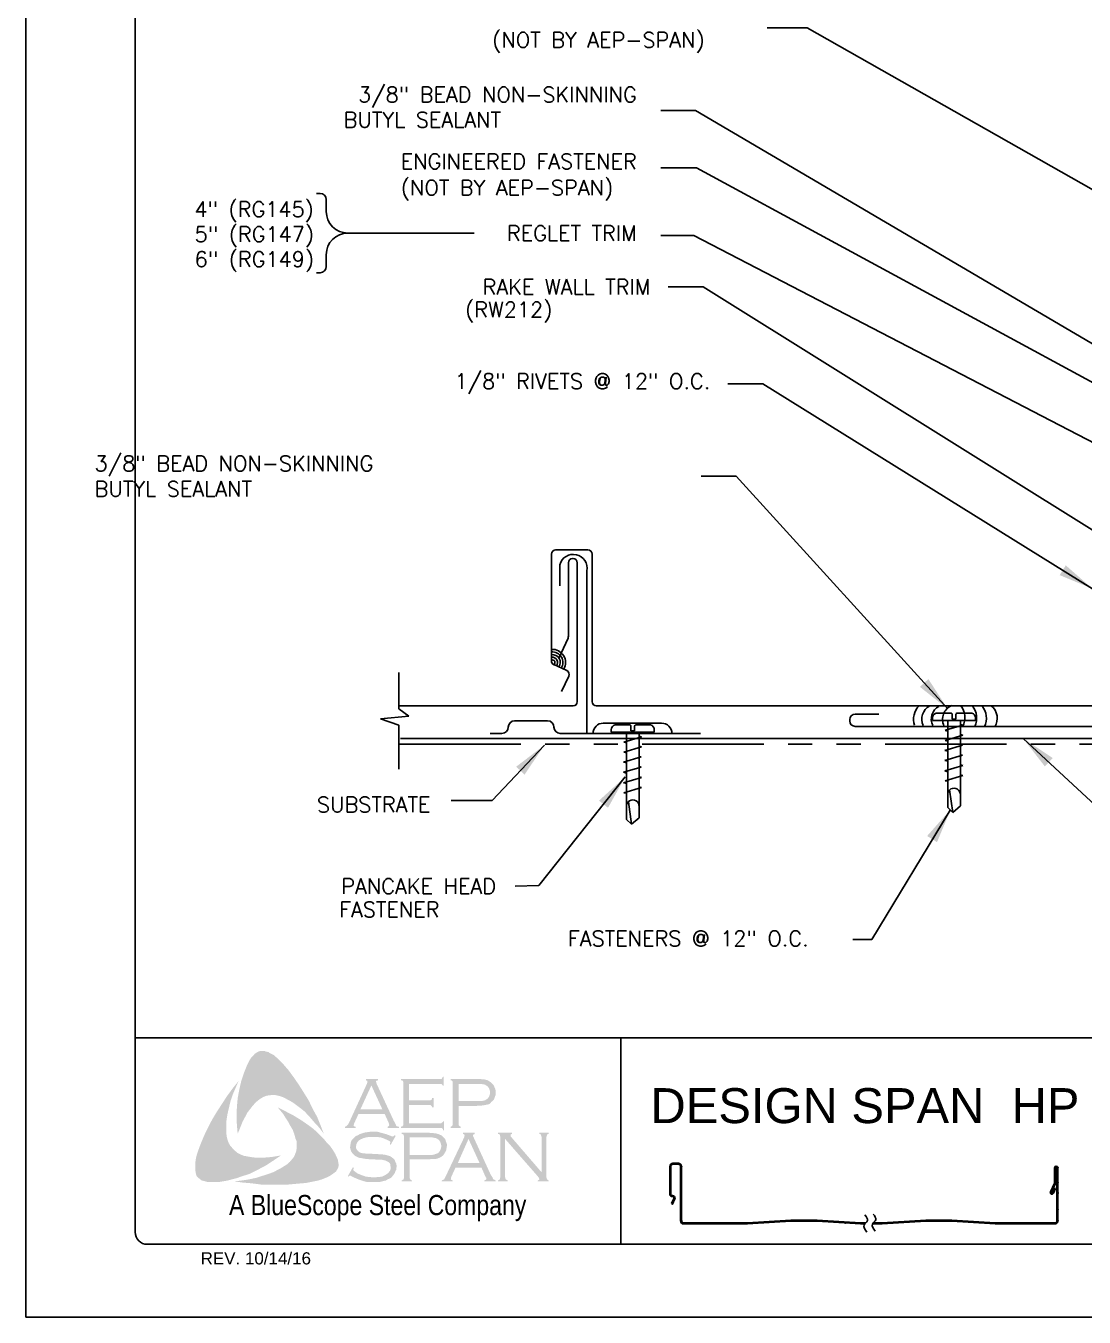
# Model space of a CAD drawing. Extents: x 100.6 to 109.1, y -26.2 to -15.2.
# Drawn here: x 100.6 to 106.05, y -26.16 to -19.51 of the extents above; entities that cross this region are included whole.
import ezdxf
from ezdxf.enums import TextEntityAlignment as Align

# ---------------------------------------------------------------- set-up
doc = ezdxf.new("R2010")
doc.units = 0
doc.header["$LTSCALE"] = 0.5
doc.header["$MEASUREMENT"] = 0
doc.linetypes.add('PHANTOM', pattern=[2.5, 1.25, -0.25, 0.25, -0.25, 0.25, -0.25])
doc.layers.get('0').update_dxf_attribs({"linetype": 'CONTINUOUS'})
for name, color, linetype in [('BORDER', 9, 'CONTINUOUS'), ('DIM', 4, 'CONTINUOUS'), ('DWG', 2, 'CONTINUOUS'), ('LAYER_1', 160, 'CONTINUOUS')]:
    doc.layers.add(name, color=color, linetype=linetype)
doc.styles.add('ROMAND', font='romand.shx')
doc.styles.get("Standard").update_dxf_attribs({"font": 'romans.shx'})
doc.styles.add('STD', font='simplex.shx', dxfattribs={"height": 0.125})
doc.dimstyles.get("Standard").update_dxf_attribs({"dimtxt": 0.18, "dimasz": 0.18, "dimexe": 0.18, "dimexo": 0.0625, "dimgap": 0.09, "dimtad": 0, "dimtih": 1, "dimtoh": 1, "dimdec": 4, "dimzin": 0, "dimdsep": 46, "dimtxsty": 'STANDARD', "dimcen": 0.09, "dimadec": 0, "dimazin": 0, "dimtfac": 1, "dimtdec": 4, "dimtofl": 0, "dimtmove": 0, "dimatfit": 3, "dimfxl": 1, "dimtolj": 1, "dimtzin": 0, "dimarcsym": 0})

msp = doc.modelspace()

# ---------------------------------------------------------------- hatches: boundary and pattern name
at = {"layer": 'LAYER_1'}
for points in [[(101.95195, -24.88395), (101.98028, -24.9224), (102.00659, -24.96085), (102.03087, -24.99929), (102.05717, -25.04178), (102.07741, -25.08428), (102.09967, -25.12475), (102.11788, -25.16926), (102.13407, -25.21176), (102.11181, -25.1814), (102.0855, -25.15308), (102.06122, -25.12475), (102.03492, -25.09642), (102.00659, -25.07416), (101.97624, -25.0519), (101.96005, -25.04178), (101.94386, -25.03369), (101.92565, -25.02357), (101.90744, -25.0175), (101.88923, -25.01346), (101.87506, -25.01143), (101.85685, -25.01346), (101.84066, -25.01548), (101.82447, -25.02155), (101.81031, -25.02964), (101.79615, -25.03976), (101.78401, -25.04988), (101.76782, -25.06809), (101.75365, -25.0863), (101.73949, -25.10451), (101.72937, -25.12475), (101.71723, -25.14701), (101.70914, -25.16724), (101.69093, -25.21176), (101.68688, -25.16724), (101.68486, -25.11868), (101.68688, -25.07416), (101.69093, -25.02762), (101.69902, -24.98513), (101.70914, -24.94061), (101.7233, -24.89812), (101.73949, -24.85765), (101.75163, -24.83337), (101.75972, -24.82123), (101.76984, -24.81111), (101.77794, -24.80099), (101.79008, -24.7929), (101.80222, -24.78683), (101.81638, -24.7848), (101.8265, -24.7848), (101.83662, -24.78885), (101.84876, -24.79087), (101.85685, -24.79694), (101.87709, -24.80706), (101.89327, -24.82123), (101.90946, -24.83741), (101.92565, -24.8536)], [(102.57316, -25.06404), (102.57316, -25.15712), (102.73301, -25.15712), (102.73908, -25.15712), (102.74313, -25.15308), (102.74718, -25.15105), (102.74718, -25.14701), (102.75325, -25.14701), (102.75325, -25.19355), (102.74718, -25.19355), (102.74718, -25.18747), (102.74313, -25.18343), (102.73908, -25.1814), (102.73301, -25.1814), (102.53067, -25.1814), (102.53067, -25.17533), (102.53876, -25.17331), (102.54078, -25.16926), (102.54281, -25.16724), (102.54281, -25.15915), (102.54281, -24.95073), (102.54281, -24.94466), (102.54078, -24.94061), (102.53674, -24.93656), (102.53067, -24.93656), (102.53067, -24.93049), (102.73099, -24.93049), (102.73706, -24.93049), (102.74111, -24.92847), (102.74313, -24.92442), (102.74718, -24.91835), (102.75123, -24.91835), (102.75123, -24.96489), (102.74718, -24.96489), (102.74313, -24.95882), (102.74111, -24.9568), (102.73706, -24.95478), (102.73099, -24.95478), (102.57316, -24.95478), (102.57316, -25.03976), (102.67636, -25.03976), (102.68243, -25.03976), (102.68647, -25.03774), (102.69052, -25.03369), (102.69052, -25.02762), (102.69862, -25.02762), (102.69862, -25.07618), (102.69052, -25.07618), (102.69052, -25.07011), (102.68647, -25.06607), (102.68243, -25.06404), (102.67636, -25.06404)], [(101.63427, -25.2239), (101.63832, -25.24211), (101.64439, -25.2583), (101.65248, -25.27246), (101.66462, -25.28662), (101.67676, -25.29877), (101.69093, -25.31091), (101.70711, -25.319), (101.7233, -25.32507), (101.74556, -25.32912), (101.76984, -25.33316), (101.79412, -25.33519), (101.8184, -25.33519), (101.84269, -25.33316), (101.86697, -25.33114), (101.91351, -25.32305), (101.87506, -25.34935), (101.83459, -25.37566), (101.7921, -25.39792), (101.75163, -25.41815), (101.70711, -25.43231), (101.68486, -25.44041), (101.66057, -25.44648), (101.63832, -25.45255), (101.61403, -25.4566), (101.58975, -25.46064), (101.56749, -25.46064), (101.54119, -25.46064), (101.53107, -25.45862), (101.51893, -25.45457), (101.50679, -25.45255), (101.4987, -25.44648), (101.48858, -25.43839), (101.48048, -25.43029), (101.47644, -25.42017), (101.47441, -25.41006), (101.47239, -25.38982), (101.47239, -25.36959), (101.47441, -25.34733), (101.47846, -25.32709), (101.48453, -25.30686), (101.4987, -25.26841), (101.51691, -25.2239), (101.53714, -25.1814), (101.5594, -25.13891), (101.58368, -25.09844), (101.60999, -25.05797), (101.63629, -25.0175), (101.66462, -24.97906), (101.69497, -24.94061), (101.66664, -25.00739), (101.6545, -25.04178), (101.64641, -25.07618), (101.63832, -25.11058), (101.63225, -25.14903), (101.63225, -25.16724), (101.63225, -25.18545), (101.63225, -25.20569)], [(102.19275, -25.31495), (102.20286, -25.33721), (102.20691, -25.34733), (102.20893, -25.36149), (102.21096, -25.37363), (102.20893, -25.38375), (102.20286, -25.39589), (102.19679, -25.40601), (102.18061, -25.41815), (102.16239, -25.43029), (102.14418, -25.43839), (102.12395, -25.44648), (102.10371, -25.45255), (102.08348, -25.4566), (102.04301, -25.46469), (101.99647, -25.46874), (101.95195, -25.47278), (101.90339, -25.47278), (101.85685, -25.47278), (101.81031, -25.47278), (101.76377, -25.46671), (101.71723, -25.46267), (101.67271, -25.4566), (101.70914, -25.45255), (101.74961, -25.44648), (101.78603, -25.43839), (101.82447, -25.42624), (101.8609, -25.4141), (101.87709, -25.40803), (101.8953, -25.39792), (101.91148, -25.38982), (101.92767, -25.3797), (101.94386, -25.36959), (101.96005, -25.35542), (101.97016, -25.34328), (101.98028, -25.33114), (101.98635, -25.31698), (101.99242, -25.30079), (101.99445, -25.2846), (101.99445, -25.26841), (101.99445, -25.2502), (101.98838, -25.23604), (101.98231, -25.21378), (101.97421, -25.19152), (101.96207, -25.17129), (101.95195, -25.15105), (101.93779, -25.13082), (101.92565, -25.11058), (101.89732, -25.07618), (101.93779, -25.09642), (101.98028, -25.11868), (102.02278, -25.14498), (102.06324, -25.17331), (102.08146, -25.18747), (102.09967, -25.20366), (102.11788, -25.22187), (102.13407, -25.23806), (102.15025, -25.2583), (102.16644, -25.27448), (102.18061, -25.29472)], [(102.50436, -25.22187), (102.47806, -25.26841), (102.47401, -25.26639), (102.47603, -25.25627), (102.47603, -25.25223), (102.47401, -25.2502), (102.46187, -25.24413), (102.44366, -25.23604), (102.42545, -25.22997), (102.40521, -25.22794), (102.38498, -25.22794), (102.36879, -25.22794), (102.3526, -25.22997), (102.33844, -25.23401), (102.32427, -25.24009), (102.31416, -25.24616), (102.30606, -25.25627), (102.30201, -25.26437), (102.29999, -25.27651), (102.29999, -25.2846), (102.30404, -25.2927), (102.31011, -25.30079), (102.3182, -25.30686), (102.32832, -25.31091), (102.34248, -25.31293), (102.38498, -25.31495), (102.4214, -25.31698), (102.4477, -25.319), (102.46187, -25.32305), (102.47603, -25.32709), (102.48413, -25.33316), (102.4902, -25.33721), (102.49627, -25.34328), (102.50031, -25.34935), (102.50234, -25.35745), (102.50639, -25.36352), (102.50841, -25.37363), (102.50841, -25.38173), (102.50639, -25.39792), (102.50234, -25.40399), (102.50031, -25.41208), (102.49627, -25.41815), (102.49222, -25.42422), (102.48008, -25.43839), (102.47199, -25.44243), (102.46187, -25.44648), (102.45377, -25.45255), (102.44163, -25.45457), (102.41938, -25.46064), (102.39307, -25.46064), (102.36474, -25.46064), (102.35058, -25.45862), (102.33641, -25.45457), (102.31213, -25.44648), (102.27976, -25.43231), (102.26964, -25.42624), (102.26559, -25.42827), (102.26155, -25.43231), (102.2575, -25.43029), (102.2838, -25.38375), (102.28785, -25.3878), (102.28583, -25.39792), (102.28785, -25.39994), (102.2919, -25.40399), (102.30808, -25.41613), (102.32832, -25.42422), (102.35058, -25.43231), (102.37081, -25.43434), (102.39105, -25.43636), (102.41331, -25.43434), (102.43354, -25.43231), (102.44973, -25.42422), (102.46187, -25.41613), (102.46996, -25.40803), (102.47603, -25.39994), (102.47806, -25.39185), (102.47806, -25.38375), (102.47603, -25.37161), (102.47603, -25.36756), (102.47199, -25.36149), (102.46389, -25.35542), (102.45175, -25.34935), (102.44163, -25.34733), (102.43354, -25.34531), (102.37891, -25.34328), (102.35058, -25.34126), (102.32832, -25.33721), (102.31416, -25.33519), (102.29797, -25.32709), (102.2919, -25.32305), (102.28785, -25.319), (102.28178, -25.31293), (102.27773, -25.30686), (102.27369, -25.29877), (102.27166, -25.2927), (102.26964, -25.2846), (102.26964, -25.27853), (102.27166, -25.26437), (102.27369, -25.25223), (102.27976, -25.24211), (102.28987, -25.23199), (102.29797, -25.2239), (102.30808, -25.21985), (102.3182, -25.21378), (102.33034, -25.20973), (102.34248, -25.20569), (102.35665, -25.20366), (102.37081, -25.20164), (102.387, -25.20164), (102.41128, -25.20164), (102.43354, -25.20771), (102.4558, -25.21378), (102.4821, -25.2239), (102.4902, -25.22592), (102.49424, -25.2239), (102.49829, -25.21985)], [(103.06689, -25.23806), (103.06689, -25.43434), (103.06891, -25.44243), (103.07093, -25.44648), (103.07498, -25.4485), (103.08105, -25.45255), (103.08105, -25.4566), (103.03046, -25.4566), (103.03046, -25.45255), (103.03654, -25.4485), (103.04058, -25.44648), (103.04058, -25.44243), (103.04261, -25.43434), (103.04261, -25.22794), (103.04058, -25.22187), (103.04058, -25.2158), (103.03654, -25.21378), (103.03046, -25.21176), (103.03046, -25.20569), (103.10331, -25.20569), (103.10331, -25.21176), (103.09522, -25.2158), (103.09522, -25.21783), (103.09522, -25.21985), (103.09522, -25.22592), (103.10331, -25.23401), (103.25507, -25.41006), (103.25507, -25.22794), (103.25305, -25.22187), (103.25102, -25.2158), (103.249, -25.21378), (103.24293, -25.21176), (103.24293, -25.20569), (103.29149, -25.20569), (103.29149, -25.21176), (103.28542, -25.21378), (103.2834, -25.2158), (103.28138, -25.22187), (103.27935, -25.22794), (103.27935, -25.43434), (103.28138, -25.44243), (103.2834, -25.44648), (103.28542, -25.4485), (103.29149, -25.45255), (103.29149, -25.4566), (103.23484, -25.4566), (103.23484, -25.45255), (103.24091, -25.4485), (103.24293, -25.44648), (103.24293, -25.44446), (103.24091, -25.43839), (103.23484, -25.43029)]]:
    msp.add_hatch(color=7, dxfattribs=at).paths.add_polyline_path(points)
h = msp.add_hatch(color=7, dxfattribs=at)
edge = h.paths.add_edge_path(flags=16)
edge.add_spline(control_points=[(102.43556, -25.0863), (102.43556, -25.0863), (102.37891, -24.96287), (102.37891, -24.96287), (102.37891, -24.96287), (102.32225, -25.0863), (102.32225, -25.0863), (102.32225, -25.0863), (102.43556, -25.0863), (102.43556, -25.0863), (102.43556, -25.0863), (102.43556, -25.0863), (102.43556, -25.0863), (102.43556, -25.0863), (102.43556, -25.0863), (102.43556, -25.0863)], knot_values=[0, 0, 0, 0, 1, 1, 1, 2, 2, 2, 3, 3, 3, 4, 4, 4, 5, 5, 5, 5], degree=3, periodic=0)
edge = h.paths.add_edge_path()
edge.add_spline(control_points=[(102.4477, -25.11058), (102.4477, -25.11058), (102.31213, -25.11058), (102.31213, -25.11058), (102.31213, -25.11058), (102.28987, -25.15915), (102.28987, -25.15915), (102.28987, -25.15915), (102.28987, -25.15915), (102.28987, -25.15915), (102.28987, -25.15915), (102.28785, -25.16724), (102.28785, -25.16724), (102.28785, -25.16724), (102.28785, -25.16724), (102.28785, -25.16724), (102.28785, -25.16724), (102.28785, -25.16926), (102.28785, -25.16926), (102.28785, -25.16926), (102.28987, -25.17331), (102.28987, -25.17331), (102.28987, -25.17331), (102.29797, -25.17533), (102.29797, -25.17533), (102.29797, -25.17533), (102.29797, -25.1814), (102.29797, -25.1814), (102.29797, -25.1814), (102.24333, -25.1814), (102.24333, -25.1814), (102.24333, -25.1814), (102.24333, -25.17533), (102.24333, -25.17533), (102.24333, -25.17533), (102.24333, -25.17533), (102.24333, -25.17533), (102.24333, -25.17533), (102.2494, -25.17331), (102.2494, -25.17331), (102.2494, -25.17331), (102.25345, -25.16926), (102.25345, -25.16926), (102.25345, -25.16926), (102.25345, -25.16926), (102.25345, -25.16926), (102.25345, -25.16926), (102.25952, -25.16319), (102.25952, -25.16319), (102.25952, -25.16319), (102.26559, -25.15105), (102.26559, -25.15105), (102.26559, -25.15105), (102.35665, -24.95275), (102.35665, -24.95275), (102.35665, -24.95275), (102.35665, -24.95275), (102.35665, -24.95275), (102.35665, -24.95275), (102.35867, -24.94466), (102.35867, -24.94466), (102.35867, -24.94466), (102.35867, -24.94466), (102.35867, -24.94466), (102.35867, -24.94466), (102.35867, -24.94061), (102.35867, -24.94061), (102.35867, -24.94061), (102.35665, -24.93859), (102.35665, -24.93859), (102.35665, -24.93859), (102.35058, -24.93656), (102.35058, -24.93656), (102.35058, -24.93656), (102.35058, -24.93049), (102.35058, -24.93049), (102.35058, -24.93049), (102.41331, -24.93049), (102.41331, -24.93049), (102.41331, -24.93049), (102.41331, -24.93656), (102.41331, -24.93656), (102.41331, -24.93656), (102.41331, -24.93656), (102.41331, -24.93656), (102.41331, -24.93656), (102.40521, -24.93859), (102.40521, -24.93859), (102.40521, -24.93859), (102.40319, -24.94061), (102.40319, -24.94061), (102.40319, -24.94061), (102.40319, -24.94466), (102.40319, -24.94466), (102.40319, -24.94466), (102.40319, -24.94466), (102.40319, -24.94466), (102.40319, -24.94466), (102.40521, -24.95275), (102.40521, -24.95275), (102.40521, -24.95275), (102.49424, -25.14498), (102.49424, -25.14498), (102.49424, -25.14498), (102.49424, -25.14498), (102.49424, -25.14498), (102.49424, -25.14498), (102.50234, -25.15915), (102.50234, -25.15915), (102.50234, -25.15915), (102.50639, -25.16926), (102.50639, -25.16926), (102.50639, -25.16926), (102.50639, -25.16926), (102.50639, -25.16926), (102.50639, -25.16926), (102.51043, -25.17331), (102.51043, -25.17331), (102.51043, -25.17331), (102.52055, -25.17533), (102.52055, -25.17533), (102.52055, -25.17533), (102.52055, -25.1814), (102.52055, -25.1814), (102.52055, -25.1814), (102.46187, -25.1814), (102.46187, -25.1814), (102.46187, -25.1814), (102.46187, -25.17533), (102.46187, -25.17533), (102.46187, -25.17533), (102.46187, -25.17533), (102.46187, -25.17533), (102.46187, -25.17533), (102.46592, -25.17331), (102.46592, -25.17331), (102.46592, -25.17331), (102.46794, -25.17331), (102.46794, -25.17331), (102.46794, -25.17331), (102.46996, -25.16926), (102.46996, -25.16926), (102.46996, -25.16926), (102.47199, -25.16724), (102.47199, -25.16724), (102.47199, -25.16724), (102.47199, -25.16724), (102.47199, -25.16724), (102.47199, -25.16724), (102.46996, -25.16319), (102.46996, -25.16319), (102.46996, -25.16319), (102.46794, -25.1551), (102.46794, -25.1551), (102.46794, -25.1551), (102.4477, -25.11058), (102.4477, -25.11058), (102.4477, -25.11058), (102.4477, -25.11058), (102.4477, -25.11058), (102.4477, -25.11058), (102.4477, -25.11058), (102.4477, -25.11058)], knot_values=[0, 0, 0, 0, 1, 1, 1, 2, 2, 2, 3, 3, 3, 4, 4, 4, 5, 5, 5, 6, 6, 6, 7, 7, 7, 8, 8, 8, 9, 9, 9, 10, 10, 10, 11, 11, 11, 12, 12, 12, 13, 13, 13, 14, 14, 14, 15, 15, 15, 16, 16, 16, 17, 17, 17, 18, 18, 18, 19, 19, 19, 20, 20, 20, 21, 21, 21, 22, 22, 22, 23, 23, 23, 24, 24, 24, 25, 25, 25, 26, 26, 26, 27, 27, 27, 28, 28, 28, 29, 29, 29, 30, 30, 30, 31, 31, 31, 32, 32, 32, 33, 33, 33, 34, 34, 34, 35, 35, 35, 36, 36, 36, 37, 37, 37, 38, 38, 38, 39, 39, 39, 40, 40, 40, 41, 41, 41, 42, 42, 42, 43, 43, 43, 44, 44, 44, 45, 45, 45, 46, 46, 46, 47, 47, 47, 48, 48, 48, 49, 49, 49, 50, 50, 50, 51, 51, 51, 52, 52, 52, 53, 53, 53, 54, 54, 54, 54], degree=3, periodic=0)
h = msp.add_hatch(color=7, dxfattribs=at)
edge = h.paths.add_edge_path(flags=16)
edge.add_spline(control_points=[(102.82812, -25.04381), (102.82812, -25.04381), (102.9212, -25.04381), (102.9212, -25.04381), (102.9212, -25.04381), (102.9212, -25.04381), (102.9212, -25.04381), (102.9212, -25.04381), (102.93941, -25.04381), (102.93941, -25.04381), (102.93941, -25.04381), (102.95357, -25.04178), (102.95357, -25.04178), (102.95357, -25.04178), (102.95357, -25.04178), (102.95357, -25.04178), (102.95357, -25.04178), (102.96369, -25.03976), (102.96369, -25.03976), (102.96369, -25.03976), (102.96976, -25.03571), (102.96976, -25.03571), (102.96976, -25.03571), (102.96976, -25.03571), (102.96976, -25.03571), (102.96976, -25.03571), (102.97785, -25.02964), (102.97785, -25.02964), (102.97785, -25.02964), (102.98392, -25.02155), (102.98392, -25.02155), (102.98392, -25.02155), (102.98797, -25.01143), (102.98797, -25.01143), (102.98797, -25.01143), (102.99, -24.99929), (102.99, -24.99929), (102.99, -24.99929), (102.99, -24.99929), (102.99, -24.99929), (102.99, -24.99929), (102.98797, -24.98715), (102.98797, -24.98715), (102.98797, -24.98715), (102.98392, -24.97703), (102.98392, -24.97703), (102.98392, -24.97703), (102.97785, -24.96894), (102.97785, -24.96894), (102.97785, -24.96894), (102.96976, -24.96287), (102.96976, -24.96287), (102.96976, -24.96287), (102.96976, -24.96287), (102.96976, -24.96287), (102.96976, -24.96287), (102.96369, -24.95882), (102.96369, -24.95882), (102.96369, -24.95882), (102.95357, -24.9568), (102.95357, -24.9568), (102.95357, -24.9568), (102.95357, -24.9568), (102.95357, -24.9568), (102.95357, -24.9568), (102.93941, -24.95478), (102.93941, -24.95478), (102.93941, -24.95478), (102.9212, -24.95478), (102.9212, -24.95478), (102.9212, -24.95478), (102.82812, -24.95478), (102.82812, -24.95478), (102.82812, -24.95478), (102.82812, -25.04381), (102.82812, -25.04381), (102.82812, -25.04381), (102.82812, -25.04381), (102.82812, -25.04381), (102.82812, -25.04381), (102.82812, -25.04381), (102.82812, -25.04381)], knot_values=[0, 0, 0, 0, 1, 1, 1, 2, 2, 2, 3, 3, 3, 4, 4, 4, 5, 5, 5, 6, 6, 6, 7, 7, 7, 8, 8, 8, 9, 9, 9, 10, 10, 10, 11, 11, 11, 12, 12, 12, 13, 13, 13, 14, 14, 14, 15, 15, 15, 16, 16, 16, 17, 17, 17, 18, 18, 18, 19, 19, 19, 20, 20, 20, 21, 21, 21, 22, 22, 22, 23, 23, 23, 24, 24, 24, 25, 25, 25, 26, 26, 26, 27, 27, 27, 27], degree=3, periodic=0)
edge = h.paths.add_edge_path()
edge.add_spline(control_points=[(102.82812, -25.06809), (102.82812, -25.06809), (102.82812, -25.16117), (102.82812, -25.16117), (102.82812, -25.16117), (102.82812, -25.16117), (102.82812, -25.16117), (102.82812, -25.16117), (102.82812, -25.16724), (102.82812, -25.16724), (102.82812, -25.16724), (102.83014, -25.16926), (102.83014, -25.16926), (102.83014, -25.16926), (102.83014, -25.16926), (102.83014, -25.16926), (102.83014, -25.16926), (102.83419, -25.17331), (102.83419, -25.17331), (102.83419, -25.17331), (102.83823, -25.17533), (102.83823, -25.17533), (102.83823, -25.17533), (102.83823, -25.1814), (102.83823, -25.1814), (102.83823, -25.1814), (102.78765, -25.1814), (102.78765, -25.1814), (102.78765, -25.1814), (102.78765, -25.17533), (102.78765, -25.17533), (102.78765, -25.17533), (102.78765, -25.17533), (102.78765, -25.17533), (102.78765, -25.17533), (102.79169, -25.17331), (102.79169, -25.17331), (102.79169, -25.17331), (102.79574, -25.16926), (102.79574, -25.16926), (102.79574, -25.16926), (102.79574, -25.16926), (102.79574, -25.16926), (102.79574, -25.16926), (102.79777, -25.16724), (102.79777, -25.16724), (102.79777, -25.16724), (102.79777, -25.16117), (102.79777, -25.16117), (102.79777, -25.16117), (102.79777, -24.9487), (102.79777, -24.9487), (102.79777, -24.9487), (102.79777, -24.9487), (102.79777, -24.9487), (102.79777, -24.9487), (102.79777, -24.94466), (102.79777, -24.94466), (102.79777, -24.94466), (102.79574, -24.94061), (102.79574, -24.94061), (102.79574, -24.94061), (102.79574, -24.94061), (102.79574, -24.94061), (102.79574, -24.94061), (102.79169, -24.93656), (102.79169, -24.93656), (102.79169, -24.93656), (102.78765, -24.93656), (102.78765, -24.93656), (102.78765, -24.93656), (102.78765, -24.93049), (102.78765, -24.93049), (102.78765, -24.93049), (102.91917, -24.93049), (102.91917, -24.93049), (102.91917, -24.93049), (102.91917, -24.93049), (102.91917, -24.93049), (102.91917, -24.93049), (102.94346, -24.93049), (102.94346, -24.93049), (102.94346, -24.93049), (102.96369, -24.93252), (102.96369, -24.93252), (102.96369, -24.93252), (102.96369, -24.93252), (102.96369, -24.93252), (102.96369, -24.93252), (102.97785, -24.93656), (102.97785, -24.93656), (102.97785, -24.93656), (102.99, -24.94466), (102.99, -24.94466), (102.99, -24.94466), (102.99, -24.94466), (102.99, -24.94466), (102.99, -24.94466), (102.99607, -24.9487), (102.99607, -24.9487), (102.99607, -24.9487), (103.00011, -24.95275), (103.00011, -24.95275), (103.00011, -24.95275), (103.01023, -24.96489), (103.01023, -24.96489), (103.01023, -24.96489), (103.01023, -24.96489), (103.01023, -24.96489), (103.01023, -24.96489), (103.01225, -24.97299), (103.01225, -24.97299), (103.01225, -24.97299), (103.0163, -24.98108), (103.0163, -24.98108), (103.0163, -24.98108), (103.01832, -24.98917), (103.01832, -24.98917), (103.01832, -24.98917), (103.01832, -24.99929), (103.01832, -24.99929), (103.01832, -24.99929), (103.01832, -24.99929), (103.01832, -24.99929), (103.01832, -24.99929), (103.01832, -25.01143), (103.01832, -25.01143), (103.01832, -25.01143), (103.01428, -25.02155), (103.01428, -25.02155), (103.01428, -25.02155), (103.01023, -25.03369), (103.01023, -25.03369), (103.01023, -25.03369), (103.00416, -25.04178), (103.00416, -25.04178), (103.00416, -25.04178), (103.00416, -25.04178), (103.00416, -25.04178), (103.00416, -25.04178), (102.99607, -25.04786), (102.99607, -25.04786), (102.99607, -25.04786), (102.99, -25.05595), (102.99, -25.05595), (102.99, -25.05595), (102.9819, -25.06), (102.9819, -25.06), (102.9819, -25.06), (102.97178, -25.06202), (102.97178, -25.06202), (102.97178, -25.06202), (102.97178, -25.06202), (102.97178, -25.06202), (102.97178, -25.06202), (102.96167, -25.06404), (102.96167, -25.06404), (102.96167, -25.06404), (102.94953, -25.06607), (102.94953, -25.06607), (102.94953, -25.06607), (102.91917, -25.06809), (102.91917, -25.06809), (102.91917, -25.06809), (102.82812, -25.06809), (102.82812, -25.06809), (102.82812, -25.06809), (102.82812, -25.06809), (102.82812, -25.06809), (102.82812, -25.06809), (102.82812, -25.06809), (102.82812, -25.06809)], knot_values=[0, 0, 0, 0, 1, 1, 1, 2, 2, 2, 3, 3, 3, 4, 4, 4, 5, 5, 5, 6, 6, 6, 7, 7, 7, 8, 8, 8, 9, 9, 9, 10, 10, 10, 11, 11, 11, 12, 12, 12, 13, 13, 13, 14, 14, 14, 15, 15, 15, 16, 16, 16, 17, 17, 17, 18, 18, 18, 19, 19, 19, 20, 20, 20, 21, 21, 21, 22, 22, 22, 23, 23, 23, 24, 24, 24, 25, 25, 25, 26, 26, 26, 27, 27, 27, 28, 28, 28, 29, 29, 29, 30, 30, 30, 31, 31, 31, 32, 32, 32, 33, 33, 33, 34, 34, 34, 35, 35, 35, 36, 36, 36, 37, 37, 37, 38, 38, 38, 39, 39, 39, 40, 40, 40, 41, 41, 41, 42, 42, 42, 43, 43, 43, 44, 44, 44, 45, 45, 45, 46, 46, 46, 47, 47, 47, 48, 48, 48, 49, 49, 49, 50, 50, 50, 51, 51, 51, 52, 52, 52, 53, 53, 53, 54, 54, 54, 55, 55, 55, 56, 56, 56, 57, 57, 57, 57], degree=3, periodic=0)
h = msp.add_hatch(color=7, dxfattribs=at)
edge = h.paths.add_edge_path(flags=16)
edge.add_spline(control_points=[(102.57518, -25.32102), (102.57518, -25.32102), (102.67029, -25.32102), (102.67029, -25.32102), (102.67029, -25.32102), (102.67029, -25.32102), (102.67029, -25.32102), (102.67029, -25.32102), (102.6885, -25.32102), (102.6885, -25.32102), (102.6885, -25.32102), (102.70064, -25.319), (102.70064, -25.319), (102.70064, -25.319), (102.70064, -25.319), (102.70064, -25.319), (102.70064, -25.319), (102.71076, -25.31495), (102.71076, -25.31495), (102.71076, -25.31495), (102.71885, -25.31293), (102.71885, -25.31293), (102.71885, -25.31293), (102.71885, -25.31293), (102.71885, -25.31293), (102.71885, -25.31293), (102.72694, -25.30686), (102.72694, -25.30686), (102.72694, -25.30686), (102.73301, -25.29674), (102.73301, -25.29674), (102.73301, -25.29674), (102.73706, -25.28662), (102.73706, -25.28662), (102.73706, -25.28662), (102.73908, -25.27448), (102.73908, -25.27448), (102.73908, -25.27448), (102.73908, -25.27448), (102.73908, -25.27448), (102.73908, -25.27448), (102.73706, -25.26437), (102.73706, -25.26437), (102.73706, -25.26437), (102.73301, -25.25223), (102.73301, -25.25223), (102.73301, -25.25223), (102.72694, -25.24413), (102.72694, -25.24413), (102.72694, -25.24413), (102.71885, -25.23806), (102.71885, -25.23806), (102.71885, -25.23806), (102.71885, -25.23806), (102.71885, -25.23806), (102.71885, -25.23806), (102.71076, -25.23401), (102.71076, -25.23401), (102.71076, -25.23401), (102.70064, -25.23199), (102.70064, -25.23199), (102.70064, -25.23199), (102.70064, -25.23199), (102.70064, -25.23199), (102.70064, -25.23199), (102.6885, -25.22997), (102.6885, -25.22997), (102.6885, -25.22997), (102.67029, -25.22997), (102.67029, -25.22997), (102.67029, -25.22997), (102.57518, -25.22997), (102.57518, -25.22997), (102.57518, -25.22997), (102.57518, -25.32102), (102.57518, -25.32102), (102.57518, -25.32102), (102.57518, -25.32102), (102.57518, -25.32102), (102.57518, -25.32102), (102.57518, -25.32102), (102.57518, -25.32102)], knot_values=[0, 0, 0, 0, 1, 1, 1, 2, 2, 2, 3, 3, 3, 4, 4, 4, 5, 5, 5, 6, 6, 6, 7, 7, 7, 8, 8, 8, 9, 9, 9, 10, 10, 10, 11, 11, 11, 12, 12, 12, 13, 13, 13, 14, 14, 14, 15, 15, 15, 16, 16, 16, 17, 17, 17, 18, 18, 18, 19, 19, 19, 20, 20, 20, 21, 21, 21, 22, 22, 22, 23, 23, 23, 24, 24, 24, 25, 25, 25, 26, 26, 26, 27, 27, 27, 27], degree=3, periodic=0)
edge = h.paths.add_edge_path()
edge.add_spline(control_points=[(102.57518, -25.34328), (102.57518, -25.34328), (102.57518, -25.43839), (102.57518, -25.43839), (102.57518, -25.43839), (102.57518, -25.43839), (102.57518, -25.43839), (102.57518, -25.43839), (102.57721, -25.44243), (102.57721, -25.44243), (102.57721, -25.44243), (102.57923, -25.44648), (102.57923, -25.44648), (102.57923, -25.44648), (102.57923, -25.44648), (102.57923, -25.44648), (102.57923, -25.44648), (102.58125, -25.4485), (102.58125, -25.4485), (102.58125, -25.4485), (102.58732, -25.45255), (102.58732, -25.45255), (102.58732, -25.45255), (102.58732, -25.4566), (102.58732, -25.4566), (102.58732, -25.4566), (102.53471, -25.4566), (102.53471, -25.4566), (102.53471, -25.4566), (102.53471, -25.45255), (102.53471, -25.45255), (102.53471, -25.45255), (102.53471, -25.45255), (102.53471, -25.45255), (102.53471, -25.45255), (102.54078, -25.4485), (102.54078, -25.4485), (102.54078, -25.4485), (102.54483, -25.44648), (102.54483, -25.44648), (102.54483, -25.44648), (102.54483, -25.44648), (102.54483, -25.44648), (102.54483, -25.44648), (102.54483, -25.44243), (102.54483, -25.44243), (102.54483, -25.44243), (102.54685, -25.43839), (102.54685, -25.43839), (102.54685, -25.43839), (102.54685, -25.2239), (102.54685, -25.2239), (102.54685, -25.2239), (102.54685, -25.2239), (102.54685, -25.2239), (102.54685, -25.2239), (102.54483, -25.21985), (102.54483, -25.21985), (102.54483, -25.21985), (102.54483, -25.2158), (102.54483, -25.2158), (102.54483, -25.2158), (102.54483, -25.2158), (102.54483, -25.2158), (102.54483, -25.2158), (102.54078, -25.21378), (102.54078, -25.21378), (102.54078, -25.21378), (102.53471, -25.21176), (102.53471, -25.21176), (102.53471, -25.21176), (102.53471, -25.20569), (102.53471, -25.20569), (102.53471, -25.20569), (102.66624, -25.20569), (102.66624, -25.20569), (102.66624, -25.20569), (102.66624, -25.20569), (102.66624, -25.20569), (102.66624, -25.20569), (102.69052, -25.20771), (102.69052, -25.20771), (102.69052, -25.20771), (102.71076, -25.20973), (102.71076, -25.20973), (102.71076, -25.20973), (102.71076, -25.20973), (102.71076, -25.20973), (102.71076, -25.20973), (102.72492, -25.21378), (102.72492, -25.21378), (102.72492, -25.21378), (102.73908, -25.21985), (102.73908, -25.21985), (102.73908, -25.21985), (102.73908, -25.21985), (102.73908, -25.21985), (102.73908, -25.21985), (102.74313, -25.2239), (102.74313, -25.2239), (102.74313, -25.2239), (102.7492, -25.22997), (102.7492, -25.22997), (102.7492, -25.22997), (102.75932, -25.24009), (102.75932, -25.24009), (102.75932, -25.24009), (102.75932, -25.24009), (102.75932, -25.24009), (102.75932, -25.24009), (102.76134, -25.24818), (102.76134, -25.24818), (102.76134, -25.24818), (102.76539, -25.2583), (102.76539, -25.2583), (102.76539, -25.2583), (102.76741, -25.26437), (102.76741, -25.26437), (102.76741, -25.26437), (102.76741, -25.27448), (102.76741, -25.27448), (102.76741, -25.27448), (102.76741, -25.27448), (102.76741, -25.27448), (102.76741, -25.27448), (102.76539, -25.28662), (102.76539, -25.28662), (102.76539, -25.28662), (102.76337, -25.29877), (102.76337, -25.29877), (102.76337, -25.29877), (102.7573, -25.30888), (102.7573, -25.30888), (102.7573, -25.30888), (102.75123, -25.319), (102.75123, -25.319), (102.75123, -25.319), (102.75123, -25.319), (102.75123, -25.319), (102.75123, -25.319), (102.74515, -25.32507), (102.74515, -25.32507), (102.74515, -25.32507), (102.73706, -25.33114), (102.73706, -25.33114), (102.73706, -25.33114), (102.72897, -25.33519), (102.72897, -25.33519), (102.72897, -25.33519), (102.71885, -25.33924), (102.71885, -25.33924), (102.71885, -25.33924), (102.71885, -25.33924), (102.71885, -25.33924), (102.71885, -25.33924), (102.71076, -25.34126), (102.71076, -25.34126), (102.71076, -25.34126), (102.69862, -25.34126), (102.69862, -25.34126), (102.69862, -25.34126), (102.66624, -25.34328), (102.66624, -25.34328), (102.66624, -25.34328), (102.57518, -25.34328), (102.57518, -25.34328), (102.57518, -25.34328), (102.57518, -25.34328), (102.57518, -25.34328), (102.57518, -25.34328), (102.57518, -25.34328), (102.57518, -25.34328)], knot_values=[0, 0, 0, 0, 1, 1, 1, 2, 2, 2, 3, 3, 3, 4, 4, 4, 5, 5, 5, 6, 6, 6, 7, 7, 7, 8, 8, 8, 9, 9, 9, 10, 10, 10, 11, 11, 11, 12, 12, 12, 13, 13, 13, 14, 14, 14, 15, 15, 15, 16, 16, 16, 17, 17, 17, 18, 18, 18, 19, 19, 19, 20, 20, 20, 21, 21, 21, 22, 22, 22, 23, 23, 23, 24, 24, 24, 25, 25, 25, 26, 26, 26, 27, 27, 27, 28, 28, 28, 29, 29, 29, 30, 30, 30, 31, 31, 31, 32, 32, 32, 33, 33, 33, 34, 34, 34, 35, 35, 35, 36, 36, 36, 37, 37, 37, 38, 38, 38, 39, 39, 39, 40, 40, 40, 41, 41, 41, 42, 42, 42, 43, 43, 43, 44, 44, 44, 45, 45, 45, 46, 46, 46, 47, 47, 47, 48, 48, 48, 49, 49, 49, 50, 50, 50, 51, 51, 51, 52, 52, 52, 53, 53, 53, 54, 54, 54, 55, 55, 55, 56, 56, 56, 57, 57, 57, 57], degree=3, periodic=0)
h = msp.add_hatch(color=7, dxfattribs=at)
edge = h.paths.add_edge_path(flags=16)
edge.add_spline(control_points=[(102.93536, -25.36149), (102.93536, -25.36149), (102.8787, -25.23806), (102.8787, -25.23806), (102.8787, -25.23806), (102.82407, -25.36149), (102.82407, -25.36149), (102.82407, -25.36149), (102.93536, -25.36149), (102.93536, -25.36149), (102.93536, -25.36149), (102.93536, -25.36149), (102.93536, -25.36149), (102.93536, -25.36149), (102.93536, -25.36149), (102.93536, -25.36149)], knot_values=[0, 0, 0, 0, 1, 1, 1, 2, 2, 2, 3, 3, 3, 4, 4, 4, 5, 5, 5, 5], degree=3, periodic=0)
edge = h.paths.add_edge_path()
edge.add_spline(control_points=[(102.94548, -25.38578), (102.94548, -25.38578), (102.81193, -25.38578), (102.81193, -25.38578), (102.81193, -25.38578), (102.78967, -25.43434), (102.78967, -25.43434), (102.78967, -25.43434), (102.78967, -25.43434), (102.78967, -25.43434), (102.78967, -25.43434), (102.78765, -25.44446), (102.78765, -25.44446), (102.78765, -25.44446), (102.78765, -25.44446), (102.78765, -25.44446), (102.78765, -25.44446), (102.78765, -25.44648), (102.78765, -25.44648), (102.78765, -25.44648), (102.78967, -25.4485), (102.78967, -25.4485), (102.78967, -25.4485), (102.79777, -25.45255), (102.79777, -25.45255), (102.79777, -25.45255), (102.79777, -25.4566), (102.79777, -25.4566), (102.79777, -25.4566), (102.74111, -25.4566), (102.74111, -25.4566), (102.74111, -25.4566), (102.74111, -25.45255), (102.74111, -25.45255), (102.74111, -25.45255), (102.74111, -25.45255), (102.74111, -25.45255), (102.74111, -25.45255), (102.74718, -25.4485), (102.74718, -25.4485), (102.74718, -25.4485), (102.75325, -25.44648), (102.75325, -25.44648), (102.75325, -25.44648), (102.75325, -25.44648), (102.75325, -25.44648), (102.75325, -25.44648), (102.7573, -25.43839), (102.7573, -25.43839), (102.7573, -25.43839), (102.76337, -25.42624), (102.76337, -25.42624), (102.76337, -25.42624), (102.85645, -25.22997), (102.85645, -25.22997), (102.85645, -25.22997), (102.85645, -25.22997), (102.85645, -25.22997), (102.85645, -25.22997), (102.85847, -25.21985), (102.85847, -25.21985), (102.85847, -25.21985), (102.85847, -25.21985), (102.85847, -25.21985), (102.85847, -25.21985), (102.85847, -25.2158), (102.85847, -25.2158), (102.85847, -25.2158), (102.85645, -25.2158), (102.85645, -25.2158), (102.85645, -25.2158), (102.85038, -25.21176), (102.85038, -25.21176), (102.85038, -25.21176), (102.85038, -25.20569), (102.85038, -25.20569), (102.85038, -25.20569), (102.91108, -25.20569), (102.91108, -25.20569), (102.91108, -25.20569), (102.91108, -25.21176), (102.91108, -25.21176), (102.91108, -25.21176), (102.91108, -25.21176), (102.91108, -25.21176), (102.91108, -25.21176), (102.90501, -25.2158), (102.90501, -25.2158), (102.90501, -25.2158), (102.90299, -25.2158), (102.90299, -25.2158), (102.90299, -25.2158), (102.90096, -25.21985), (102.90096, -25.21985), (102.90096, -25.21985), (102.90096, -25.21985), (102.90096, -25.21985), (102.90096, -25.21985), (102.90501, -25.22997), (102.90501, -25.22997), (102.90501, -25.22997), (102.99202, -25.42017), (102.99202, -25.42017), (102.99202, -25.42017), (102.99202, -25.42017), (102.99202, -25.42017), (102.99202, -25.42017), (103.00214, -25.43636), (103.00214, -25.43636), (103.00214, -25.43636), (103.00618, -25.44648), (103.00618, -25.44648), (103.00618, -25.44648), (103.00618, -25.44648), (103.00618, -25.44648), (103.00618, -25.44648), (103.01225, -25.4485), (103.01225, -25.4485), (103.01225, -25.4485), (103.01832, -25.45255), (103.01832, -25.45255), (103.01832, -25.45255), (103.01832, -25.4566), (103.01832, -25.4566), (103.01832, -25.4566), (102.95964, -25.4566), (102.95964, -25.4566), (102.95964, -25.4566), (102.95964, -25.45255), (102.95964, -25.45255), (102.95964, -25.45255), (102.95964, -25.45255), (102.95964, -25.45255), (102.95964, -25.45255), (102.96369, -25.45053), (102.96369, -25.45053), (102.96369, -25.45053), (102.96774, -25.4485), (102.96774, -25.4485), (102.96774, -25.4485), (102.96976, -25.44648), (102.96976, -25.44648), (102.96976, -25.44648), (102.96976, -25.44243), (102.96976, -25.44243), (102.96976, -25.44243), (102.96976, -25.44243), (102.96976, -25.44243), (102.96976, -25.44243), (102.96976, -25.43839), (102.96976, -25.43839), (102.96976, -25.43839), (102.96571, -25.43231), (102.96571, -25.43231), (102.96571, -25.43231), (102.94548, -25.38578), (102.94548, -25.38578), (102.94548, -25.38578), (102.94548, -25.38578), (102.94548, -25.38578), (102.94548, -25.38578), (102.94548, -25.38578), (102.94548, -25.38578)], knot_values=[0, 0, 0, 0, 1, 1, 1, 2, 2, 2, 3, 3, 3, 4, 4, 4, 5, 5, 5, 6, 6, 6, 7, 7, 7, 8, 8, 8, 9, 9, 9, 10, 10, 10, 11, 11, 11, 12, 12, 12, 13, 13, 13, 14, 14, 14, 15, 15, 15, 16, 16, 16, 17, 17, 17, 18, 18, 18, 19, 19, 19, 20, 20, 20, 21, 21, 21, 22, 22, 22, 23, 23, 23, 24, 24, 24, 25, 25, 25, 26, 26, 26, 27, 27, 27, 28, 28, 28, 29, 29, 29, 30, 30, 30, 31, 31, 31, 32, 32, 32, 33, 33, 33, 34, 34, 34, 35, 35, 35, 36, 36, 36, 37, 37, 37, 38, 38, 38, 39, 39, 39, 40, 40, 40, 41, 41, 41, 42, 42, 42, 43, 43, 43, 44, 44, 44, 45, 45, 45, 46, 46, 46, 47, 47, 47, 48, 48, 48, 49, 49, 49, 50, 50, 50, 51, 51, 51, 52, 52, 52, 53, 53, 53, 54, 54, 54, 54], degree=3, periodic=0)

# ---------------------------------------------------------------- linework, layer by layer
at = {"layer": 'BORDER'}
for p, q in [((100.60071, -15.1555), (100.60071, -26.1555)), ((101.16321, -15.593), (101.16321, -25.718)), ((108.72571, -24.718), (101.16321, -24.718)), ((103.66321, -24.718), (103.66321, -25.7805)), ((103.91437, -25.37929), (103.91437, -25.52204)), ((103.91973, -25.37929), (103.91973, -25.52204)), ((103.95874, -25.36283), (103.93083, -25.36283)), ((103.95874, -25.3682), (103.93083, -25.3682)), ((103.96983, -25.65946), (103.96983, -25.37929)), ((103.97519, -25.65946), (103.97519, -25.37929)), ((105.89507, -25.38644), (105.89507, -25.46127)), ((105.90044, -25.38644), (105.90044, -25.46127)), ((105.90348, -25.3834), (105.90348, -25.3834)), ((105.90652, -25.65946), (105.90652, -25.38644)), ((105.91189, -25.65946), (105.91189, -25.38644)), ((103.91437, -25.52204), (103.91437, -25.47493)), ((105.89404, -25.46596), (105.87322, -25.51059)), ((105.8989, -25.46823), (105.87809, -25.51286)), ((105.87956, -25.5169), (105.87956, -25.5169)), ((105.8836, -25.51543), (105.89472, -25.4916)), ((105.88847, -25.5177), (105.89958, -25.49386)), ((105.89958, -25.49386), (105.89472, -25.4916)), ((103.9354, -25.54465), (103.92314, -25.57095)), ((103.92801, -25.57322), (103.92314, -25.57095)), ((103.92739, -25.52918), (103.92804, -25.52914)), ((103.92776, -25.53454), (103.92842, -25.53449)), ((103.94027, -25.54692), (103.92801, -25.57322)), ((105.87729, -25.52177), (105.87729, -25.52177)), ((105.91189, -25.52938), (105.91189, -25.61253)), ((103.98629, -25.67055), (104.31445, -25.67055)), ((103.98629, -25.67591), (104.31445, -25.67591)), ((104.31445, -25.67055), (104.53811, -25.65552)), ((104.31445, -25.67591), (104.53811, -25.66088)), ((104.53811, -25.65552), (104.67229, -25.65552)), ((104.53811, -25.66088), (104.67229, -25.66088)), ((104.67229, -25.65552), (104.89595, -25.67055)), ((104.67229, -25.66088), (104.89595, -25.67591)), ((104.89595, -25.67055), (104.92303, -25.67055)), ((104.89595, -25.67591), (104.91799, -25.67591)), ((104.95761, -25.67591), (105.00805, -25.67591)), ((104.96144, -25.67055), (105.00805, -25.67055)), ((105.00805, -25.67055), (105.23171, -25.65552)), ((105.00805, -25.67591), (105.23171, -25.66088)), ((105.23171, -25.65552), (105.36589, -25.65552)), ((105.23171, -25.66088), (105.36589, -25.66088)), ((105.36589, -25.65552), (105.58956, -25.67055)), ((105.36589, -25.66088), (105.58956, -25.67591)), ((105.58956, -25.67055), (105.89543, -25.67055)), ((105.58956, -25.67591), (105.89543, -25.67591)), ((108.66321, -25.7805), (101.22571, -25.7805)), ((109.10071, -26.1555), (100.60071, -26.1555))]:
    msp.add_line(p, q, dxfattribs=at)
for centre, radius, start, end in [((103.93083, -25.37929), 0.01646, 90, 180), ((103.93083, -25.37929), 0.01109, 90, 180), ((103.95874, -25.37929), 0.01646, 0, 90), ((103.95874, -25.37929), 0.01109, 0, 90), ((105.90348, -25.38644), 0.00841, 90, 180), ((105.90348, -25.38644), 0.00304, 90, 180), ((105.90348, -25.38644), 0.00841, 0, 90), ((105.90348, -25.38644), 0.00304, 360, 90), ((105.88084, -25.51415), 0.00841, 155, 245), ((105.88084, -25.51415), 0.00841, 245, 335), ((105.88084, -25.51415), 0.00304, 155, 245), ((105.88084, -25.51415), 0.00304, 245, 335), ((105.88398, -25.46127), 0.01109, 335, 0), ((105.88398, -25.46127), 0.01646, 335, 0), ((103.92689, -25.52204), 0.01252, 180, 274), ((103.92689, -25.52204), 0.00716, 180, 274), ((103.92892, -25.54163), 0.01252, 335, 94), ((103.92892, -25.54163), 0.00716, 335, 94), ((101.22571, -25.718), 0.0625, 180, 270), ((103.98629, -25.65946), 0.01646, 180, 270), ((103.98629, -25.65946), 0.01109, 180, 270), ((105.89543, -25.65946), 0.01109, 270, 360), ((105.89543, -25.65946), 0.01646, 270, 0)]:
    msp.add_arc(centre, radius, start, end, dxfattribs=at)
for points in [[(104.91827, -25.62956), (104.92657, -25.63973), (104.9422, -25.65888), (104.90248, -25.68272), (104.91921, -25.70484), (104.92891, -25.71767)], [(104.96111, -25.6249), (104.96941, -25.63507), (104.98503, -25.65422), (104.94531, -25.67806), (104.96205, -25.70018), (104.97175, -25.713)]]:
    msp.add_open_spline(points, degree=3, knots=[0, 0, 0, 0, 0.03225034, 0.060700533, 0.099915394, 0.099915394, 0.099915394, 0.099915394], dxfattribs=at)
for p in [(103.97519, -25.37929), (105.91189, -25.38644), (105.88434, -25.48676), (105.89507, -25.46373), (105.89507, -25.46373), (105.91189, -25.46373), (105.91189, -25.51819), (105.91211, -25.51263), (103.92801, -25.57322), (103.92801, -25.57322), (105.91189, -25.60135), (103.97519, -25.65946), (103.98629, -25.67055), (104.82033, -25.67055), (104.82033, -25.67055), (105.89543, -25.67055), (105.91189, -25.65946)]:
    msp.add_point(p, dxfattribs=at)
at = {"layer": 'DIM', "color": 5}
for p, q in [((102.11501, -20.37187), (102.09583, -20.37187)), ((102.14672, -20.40358), (102.14672, -20.46462)), ((102.25814, -20.57603), (102.90701, -20.57603)), ((102.14672, -20.74849), (102.14672, -20.68745)), ((102.11501, -20.7802), (102.09583, -20.7802)), ((104.95499, -24.21231), (105.35754, -23.54579)), ((104.8568, -24.21231), (104.95499, -24.21231))]:
    msp.add_line(p, q, dxfattribs=at)
for centre, radius, start, end in [((102.11501, -20.40358), 0.03171, 0, 90), ((102.25814, -20.46462), 0.11142, 180, 270), ((102.25814, -20.68745), 0.11142, 90, 180), ((102.11501, -20.74849), 0.03171, 270, 0)]:
    msp.add_arc(centre, radius, start, end, dxfattribs=at)
msp.add_solid([(105.23874, -23.67908), (105.35984, -23.54257), (105.28956, -23.71098)], dxfattribs=at)
at = {"layer": 'DWG'}
for p, q in [((103.30555, -22.22852), (103.30555, -22.77776)), ((103.49311, -22.20684), (103.32723, -22.20684)), ((103.41446, -22.25107), (103.41663, -22.25107)), ((103.51479, -22.98795), (103.51479, -22.22852)), ((103.34904, -22.28358), (103.34904, -22.3916)), ((103.39278, -22.65123), (103.39278, -22.27275)), ((103.43831, -22.27275), (103.43831, -22.98795)), ((103.48806, -23.1513), (103.48806, -22.31477)), ((103.34269, -22.76346), (103.39075, -22.66039)), ((103.31807, -22.7974), (103.38414, -22.82822)), ((103.39463, -22.85703), (103.35798, -22.93562)), ((102.52027, -23.00963), (103.41663, -23.00963)), ((104.4732, -23.00963), (103.53647, -23.00963)), ((106.34524, -23.00963), (104.4732, -23.00963)), ((104.86831, -23.05254), (104.99054, -23.05254)), ((103.28587, -23.08644), (103.11579, -23.08644)), ((103.57221, -23.09845), (103.60528, -23.09845)), ((103.60528, -23.09845), (103.87248, -23.09845)), ((104.84052, -23.0873), (104.84052, -23.08033)), ((104.86831, -23.11509), (106.49783, -23.11509)), ((104.86831, -23.11509), (104.86831, -23.11509)), ((103.05093, -23.1513), (102.99088, -23.1513)), ((103.47131, -23.1513), (103.35072, -23.1513)), ((103.47131, -23.1513), (104.07186, -23.1513)), ((104.07186, -23.1513), (103.47131, -23.1513))]:
    msp.add_line(p, q, dxfattribs=at)
at = {"layer": 'DWG', "color": 46}
for p, q in [((102.52027, -22.83793), (102.52027, -23.02453)), ((102.52027, -23.02453), (102.57231, -23.06175)), ((105.36152, -23.04656), (105.28586, -23.04656)), ((105.36766, -23.05286), (105.36766, -23.07776)), ((105.387, -23.05311), (105.387, -23.07776)), ((105.3933, -23.04697), (105.46896, -23.04697)), ((102.57231, -23.06175), (102.42625, -23.07688)), ((102.42625, -23.07688), (102.52027, -23.10933)), ((102.52027, -23.10933), (102.52027, -23.33515)), ((103.70826, -23.10716), (103.63261, -23.10716)), ((103.71441, -23.11346), (103.71441, -23.13836)), ((103.73375, -23.11371), (103.73375, -23.13836)), ((103.74005, -23.10757), (103.8157, -23.10757)), ((105.26649, -23.08424), (105.26666, -23.07127)), ((105.26649, -23.08424), (105.48816, -23.08424)), ((105.42195, -23.10819), (105.33121, -23.13511)), ((105.34469, -23.08557), (105.34469, -23.08424)), ((105.34469, -23.08557), (105.34469, -23.53327)), ((105.36766, -23.07776), (105.387, -23.07776)), ((105.40992, -23.08633), (105.40992, -23.08424)), ((105.40992, -23.08633), (105.40992, -23.52451)), ((105.40992, -23.10505), (105.42195, -23.10819)), ((105.48816, -23.07168), (105.48816, -23.08424)), ((102.52844, -23.17705), (106.50305, -23.17705)), ((103.61324, -23.14484), (103.6134, -23.13187)), ((103.61324, -23.14484), (103.83491, -23.14484)), ((103.7687, -23.1688), (103.67795, -23.19571)), ((103.69144, -23.14617), (103.69144, -23.14484)), ((103.69144, -23.14617), (103.69144, -23.59387)), ((103.71441, -23.13836), (103.73375, -23.13836)), ((103.75667, -23.14694), (103.75667, -23.14484)), ((103.75667, -23.14694), (103.75667, -23.58511)), ((103.75667, -23.16565), (103.7687, -23.1688)), ((103.83491, -23.13228), (103.83491, -23.14484)), ((105.33122, -23.13613), (105.34469, -23.13965)), ((105.42251, -23.16006), (105.33177, -23.18697)), ((105.33177, -23.18697), (105.34469, -23.19035)), ((105.40987, -23.15676), (105.42251, -23.16006)), ((103.67797, -23.19674), (103.69144, -23.20025)), ((103.76926, -23.22066), (103.67851, -23.24757)), ((103.67851, -23.24757), (103.69144, -23.25095)), ((103.75662, -23.21736), (103.76926, -23.22066)), ((105.42003, -23.21193), (105.32928, -23.23884)), ((105.32928, -23.23884), (105.34469, -23.24286)), ((105.40992, -23.20929), (105.42003, -23.21193)), ((103.76678, -23.27253), (103.67603, -23.29944)), ((103.67603, -23.29944), (103.69144, -23.30347)), ((103.76763, -23.3244), (103.67688, -23.35131)), ((103.75667, -23.26989), (103.76678, -23.27253)), ((103.75667, -23.32153), (103.76763, -23.3244)), ((105.42175, -23.31678), (105.32916, -23.34424)), ((105.42088, -23.26379), (105.33013, -23.2907)), ((105.33013, -23.2907), (105.34469, -23.29451)), ((105.40992, -23.26093), (105.42088, -23.26379)), ((105.40992, -23.31369), (105.42175, -23.31678)), ((103.76849, -23.37738), (103.67591, -23.40484)), ((103.67688, -23.35131), (103.69144, -23.35511)), ((103.75667, -23.37429), (103.76849, -23.37738)), ((105.32916, -23.34424), (105.34469, -23.34829)), ((105.4226, -23.36865), (105.33185, -23.39556)), ((105.40923, -23.36515), (105.4226, -23.36865)), ((103.67591, -23.40484), (103.69144, -23.40889)), ((103.76934, -23.42925), (103.6786, -23.45616)), ((103.6786, -23.45616), (103.69115, -23.45801)), ((103.75597, -23.42576), (103.76934, -23.42925)), ((105.33185, -23.39556), (105.3444, -23.39741)), ((105.37039, -23.55832), (105.35448, -23.44225)), ((103.71713, -23.61892), (103.70123, -23.50285)), ((105.37039, -23.55832), (105.40992, -23.52451)), ((103.71713, -23.61892), (103.75667, -23.58511)), ((105.34469, -23.53327), (105.37039, -23.55832)), ((103.69144, -23.59387), (103.71713, -23.61892))]:
    msp.add_line(p, q, dxfattribs=at)
at = {"layer": 'DWG', "linetype": 'PHANTOM'}
msp.add_line((102.52293, -23.20732), (106.58284, -23.20732), dxfattribs=at)
at = {"layer": 'DWG'}
for centre, radius, start, end in [((103.32723, -22.22852), 0.02168, 90, 180), ((103.41816, -22.30088), 0.07126, 348.763549, 165.95124), ((103.41446, -22.27275), 0.02168, 90, 180), ((103.41663, -22.27275), 0.02168, 360, 90), ((103.49311, -22.22852), 0.02168, 360, 90), ((103.3711, -22.65123), 0.02168, 335, 360), ((103.32723, -22.77776), 0.02168, 180, 245), ((103.37498, -22.84787), 0.02168, 335, 65), ((103.41663, -22.98795), 0.02168, 270, 0), ((103.53647, -22.98795), 0.02168, 180, 270), ((104.86831, -23.08033), 0.02779, 90, 180), ((103.05093, -23.11911), 0.03219, 270, 360), ((103.11579, -23.11911), 0.03267, 90, 180), ((103.28587, -23.11911), 0.03267, 360, 90), ((103.35072, -23.11911), 0.03219, 180, 270), ((103.57221, -23.1513), 0.05285, 90, 180), ((103.87248, -23.1513), 0.05285, 360, 90), ((104.86831, -23.0873), 0.02779, 180, 270)]:
    msp.add_arc(centre, radius, start, end, dxfattribs=at)
at = {"layer": 'DWG', "color": 46}
for centre, radius, start, end in [((103.31032, -22.78616), 0.06775, 329.141886, 94.036075), ((103.31032, -22.78616), 0.0542, 327.670132, 95.047449), ((103.31032, -22.78616), 0.04065, 325.20585, 96.736742), ((103.31032, -22.78616), 0.0271, 320.216737, 100.13461), ((103.31032, -22.78616), 0.01355, 304.31609, 110.604966), ((105.2667, -23.07816), 0.0977, 135.449164, 198.684789), ((105.28873, -23.07754), 0.07719, 118.372178, 205.133845), ((105.33605, -23.07855), 0.0761, 118.910922, 205.467436), ((105.29259, -23.07161), 0.02594, 105.03341, 179.260342), ((105.39754, -23.07949), 0.07931, 114.023873, 204.518291), ((105.36144, -23.05278), 0.00622, 359.260342, 89.260342), ((105.39322, -23.05319), 0.00622, 89.260342, 179.260342), ((105.33287, -23.07075), 0.10033, 334.274232, 37.536036), ((105.46223, -23.07202), 0.02594, 0.739658, 74.96659), ((105.39311, -23.07192), 0.10033, 334.274232, 38.384308), ((105.44332, -23.0729), 0.10033, 334.274232, 39.098868), ((105.519, -23.07344), 0.08061, 326.883756, 52.334657), ((103.63934, -23.13221), 0.02594, 105.03341, 179.260342), ((103.70818, -23.11338), 0.00622, 359.260342, 89.260342), ((103.73997, -23.11379), 0.00622, 89.260342, 179.260342), ((103.80898, -23.13262), 0.02594, 0.739658, 74.96659), ((105.37732, -23.46555), 0.03263, 357.727108, 180.925097), ((103.72407, -23.52615), 0.03263, 357.727108, 180.925097)]:
    msp.add_arc(centre, radius, start, end, dxfattribs=at)

# ---------------------------------------------------------------- texts
at = {"insert": (101.64614, -25.52671), "char_height": 0.1035891, "width": 1.5551846, "attachment_point": 1, "style": 'STD'}
msp.add_mtext('{\\fArial Narrow|b0|i0|c0|p34;A BlueScope Steel Company}', dxfattribs=at)
at = {"layer": 'BORDER', "attachment_point": 5, "style": 'ROMAND'}
for s, insert, char_height, width in [('\\pxt11;{\\fArial|b0|i0|c0|p34;DESIGN SPAN  HP }', (104.91886, -25.06818), 0.18, 2.5014685), ('\\pxt11;{\\fArial|b0|i0|c0|p34;REV. 10/14/16}', (101.78418, -25.85319), 0.0625, 0.8055574)]:
    msp.add_mtext(s, dxfattribs=dict(at, insert=insert, char_height=char_height, width=width))
at = {"layer": 'DIM'}
for s, p in [('(NOT BY AEP-SPAN)', (104.0942, -19.62188)), ('3/8" BEAD NON-SKINNING', (103.74499, -19.90321)), ('BUTYL SEALANT', (103.04639, -20.03255)), ('ENGINEERED FASTENER', (103.74499, -20.24662)), ('(NOT BY AEP-SPAN)', (103.62376, -20.38192)), ('4" (RG145)', (102.0829, -20.49332)), ('5" (RG147)', (102.08388, -20.62186)), ('REGLET TRIM', (103.74499, -20.61674)), ('6" (RG149)', (102.08388, -20.75029))]:
    msp.add_text(s, height=0.07875, dxfattribs=at).set_placement(p, align=Align.RIGHT)
msp.add_text('SUBSTRATE', height=0.07875, dxfattribs=at).set_placement((102.09913, -23.55708))
for s, p in [('PANCAKE HEAD', (103.02064, -23.93791)), ('FASTENER ', (102.78374, -24.0574))]:
    msp.add_text(s, height=0.07875, dxfattribs=at).set_placement(p, align=Align.MIDDLE_RIGHT)
at = {"layer": 'DIM', "char_height": 0.07875}
for s, insert, attachment_point in [('RAKE WALL TRIM', (103.81562, -20.85352), 6), ('(RW212)', (103.31026, -20.98323), 6), ('1/8" RIVETS @ 12" O.C.', (104.12296, -21.35169), 6), ('\\A1;\\pxql;3/8" BEAD NON-SKINNING\\PBUTYL SEALANT', (102.38922, -21.82762), 6), ('FASTENERS @ 12" O.C.', (103.39071, -24.20658), 4)]:
    msp.add_mtext(s, dxfattribs=dict(at, insert=insert, attachment_point=attachment_point))

# ---------------------------------------------------------------- leaders
at = {"layer": 'DIM', "color": 5}
for points in [[(106.48822, -20.57895), (104.62163, -19.52076), (104.41589, -19.52076)], [(106.47861, -21.37477), (104.04705, -19.94471), (103.86847, -19.94471)], [(106.48822, -21.56148), (104.05199, -20.24131), (103.86847, -20.24131)], [(106.40843, -21.81937), (104.03807, -20.58823), (103.86847, -20.58823)], [(105.73283, -23.17699), (106.69504, -24.07013), (106.80102, -24.07013)], [(103.26919, -23.21181), (103.0005, -23.4968), (102.79004, -23.49603)], [(103.68537, -23.37456), (103.24124, -23.93379), (103.11965, -23.93804)]]:
    msp.add_leader(points, dimstyle='STANDARD', dxfattribs=at)
at = {"layer": 'DIM', "color": 5, "annotation_type": 0, "has_hookline": 1, "hookline_direction": 1}
for points in [[(106.28542, -22.22812), (104.08562, -20.85352), (103.90562, -20.85352)], [(106.08939, -22.40656), (104.39296, -21.35169), (104.21296, -21.35169)], [(105.34448, -23.02488), (104.25604, -21.82762), (104.07604, -21.82762)]]:
    msp.add_leader(points, dimstyle='STANDARD', dxfattribs=at)

doc.saveas('drawing.dxf')
